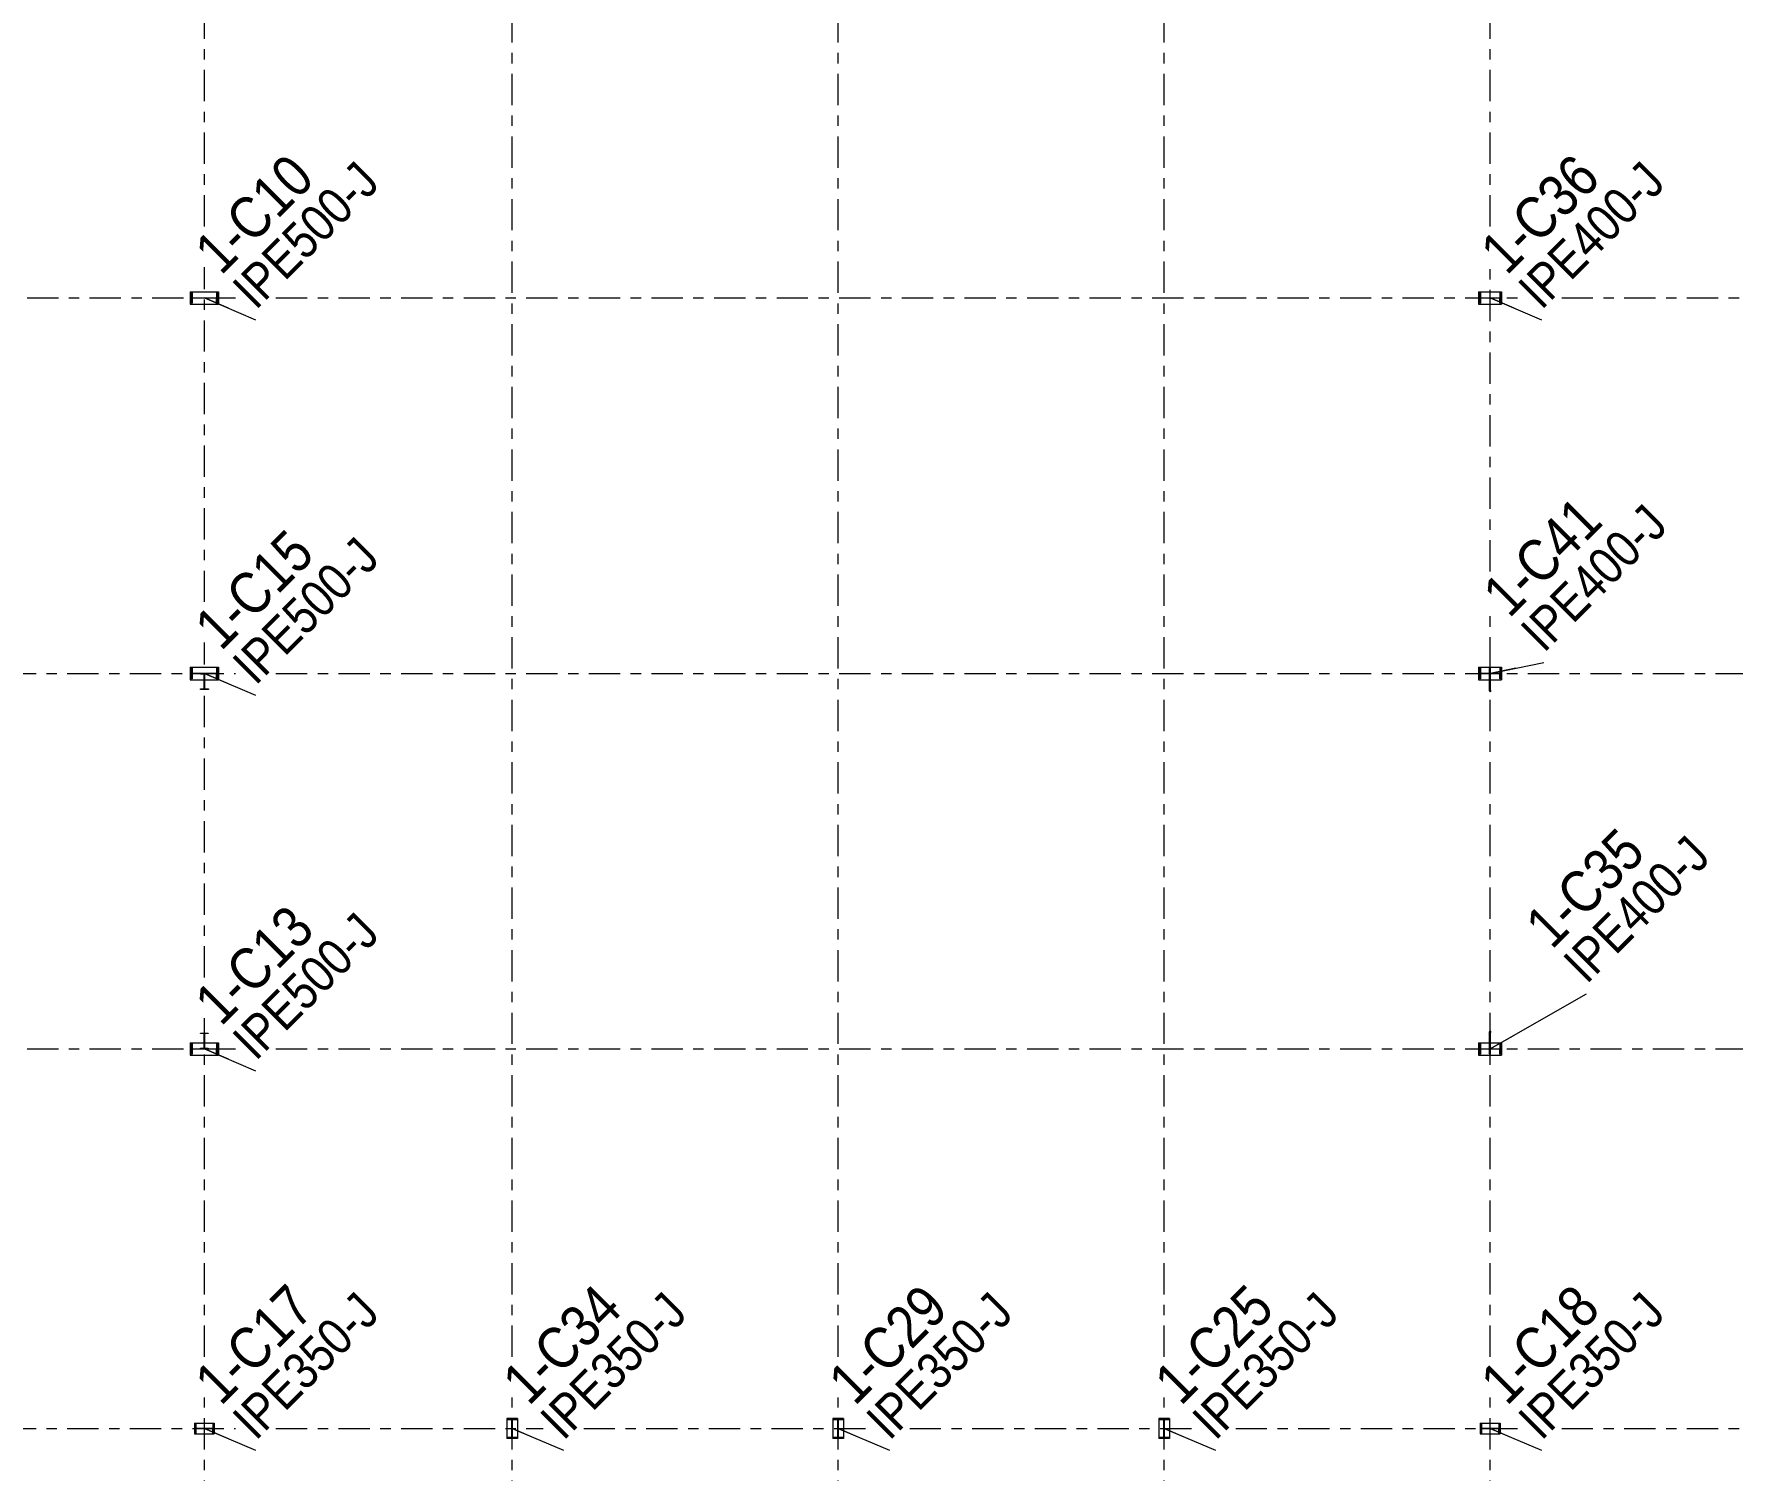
# Model space of a CAD drawing. Header units: millimetres. Extents: x -399 to 773, y -269 to 551.
# Drawn here: x -259.2 to -96.4, y 6 to 143.7 of the extents above; entities that cross this region are included whole.
import ezdxf

# ---------------------------------------------------------------- set-up
doc = ezdxf.new("R2010")
doc.units = ezdxf.units.MM
doc.linetypes.add('XKITLINE00', pattern=[0])
doc.linetypes.add('XKITLINE03', pattern=[6, 3, -1, 1, -1])
for name, color, linetype, lineweight in [('Part', 2, 'Continuous', 0), ('PartMark', 7, 'Continuous', 0), ('S-grid', 1, 'Continuous', 0)]:
    doc.layers.add(name, color=color, linetype=linetype, lineweight=lineweight)
doc.styles.add('ARIAL', font='ARIAL.TTF')

# ---------------------------------------------------------------- blocks, each defined once
blk = doc.blocks.new('*A36')
at = {"layer": 'Part'}
blk.add_hatch(color=3, dxfattribs=at).paths.add_polyline_path([(-243.22, 82.3), (-243.22, 82.35), (-242.47, 82.35), (-242.47, 82.3), (-242.83, 82.3), (-242.83, 80.89), (-242.47, 80.89), (-242.47, 80.85), (-243.22, 80.85), (-243.22, 80.89), (-242.87, 80.89), (-242.87, 82.3)], flags=17)
blk = doc.blocks.new('*A37')
at = {"layer": 'Part'}
blk.add_hatch(color=3, dxfattribs=at).paths.add_polyline_path([(-182.5375, 10.82), (-182.5375, 10.875), (-181.6625, 10.875), (-181.6625, 10.82), (-182.0825, 10.82), (-182.0825, 9.18), (-181.6625, 9.18), (-181.6625, 9.125), (-182.5375, 9.125), (-182.5375, 9.18), (-182.1175, 9.18), (-182.1175, 10.82)], flags=17)
blk = doc.blocks.new('*A38')
at = {"layer": 'Part'}
blk.add_hatch(color=3, dxfattribs=at).paths.add_polyline_path([(-213.7875, 10.82), (-213.7875, 10.875), (-212.9125, 10.875), (-212.9125, 10.82), (-213.3325, 10.82), (-213.3325, 9.18), (-212.9125, 9.18), (-212.9125, 9.125), (-213.7875, 9.125), (-213.7875, 9.18), (-213.3675, 9.18), (-213.3675, 10.82)], flags=17)
blk = doc.blocks.new('*A39')
at = {"layer": 'Part'}
blk.add_hatch(color=3, dxfattribs=at).paths.add_polyline_path([(-151.2875, 10.82), (-151.2875, 10.875), (-150.4125, 10.875), (-150.4125, 10.82), (-150.8325, 10.82), (-150.8325, 9.18), (-150.4125, 9.18), (-150.4125, 9.125), (-151.2875, 9.125), (-151.2875, 9.18), (-150.8675, 9.18), (-150.8675, 10.82)], flags=17)
blk = doc.blocks.new('*A40')
at = {"layer": 'Part'}
blk.add_hatch(color=3, dxfattribs=at).paths.add_polyline_path([(-241.68, 118.4), (-241.68, 118.875), (-241.6, 118.875), (-241.6, 117.875), (-241.68, 117.875), (-241.68, 118.35), (-244.02, 118.35), (-244.02, 117.875), (-244.1, 117.875), (-244.1, 118.875), (-244.02, 118.875), (-244.02, 118.4)], flags=17)
blk = doc.blocks.new('*A43')
at = {"layer": 'Part'}
blk.add_hatch(color=3, dxfattribs=at).paths.add_polyline_path([(-118.665, 46.395), (-118.665, 46.875), (-118.6, 46.875), (-118.6, 45.875), (-118.665, 45.875), (-118.665, 46.355), (-120.535, 46.355), (-120.535, 45.875), (-120.6, 45.875), (-120.6, 46.875), (-120.535, 46.875), (-120.535, 46.395)], flags=17)
blk = doc.blocks.new('*A44')
at = {"layer": 'Part'}
blk.add_hatch(color=3, dxfattribs=at).paths.add_polyline_path([(-118.78, 10.0175), (-118.78, 10.4375), (-118.725, 10.4375), (-118.725, 9.5625), (-118.78, 9.5625), (-118.78, 9.9825), (-120.42, 9.9825), (-120.42, 9.5625), (-120.475, 9.5625), (-120.475, 10.4375), (-120.42, 10.4375), (-120.42, 10.0175)], flags=17)
blk = doc.blocks.new('*A45')
at = {"layer": 'Part'}
blk.add_hatch(color=3, dxfattribs=at).paths.add_polyline_path([(-118.665, 82.395), (-118.665, 82.875), (-118.6, 82.875), (-118.6, 81.875), (-118.665, 81.875), (-118.665, 82.355), (-120.535, 82.355), (-120.535, 81.875), (-120.6, 81.875), (-120.6, 82.875), (-120.535, 82.875), (-120.535, 82.395)], flags=17)
blk = doc.blocks.new('*A46')
at = {"layer": 'Part'}
blk.add_hatch(color=3, dxfattribs=at).paths.add_polyline_path([(-119.6, 80.8), (-119.56, 80.78), (-119.55, 80.72), (-119.56, 80.66), (-119.6, 80.63), (-119.64, 80.66), (-119.65, 80.72), (-119.64, 80.78)], flags=17)
blk = doc.blocks.new('*A47')
at = {"layer": 'Part'}
blk.add_hatch(color=3, dxfattribs=at).paths.add_polyline_path([(-119.6, 48.12), (-119.56, 48.09), (-119.55, 48.03), (-119.56, 47.97), (-119.6, 47.95), (-119.64, 47.97), (-119.65, 48.03), (-119.64, 48.09)], flags=17)
blk = doc.blocks.new('*A48')
at = {"layer": 'Part'}
blk.add_hatch(color=3, dxfattribs=at).paths.add_polyline_path([(-118.665, 118.395), (-118.665, 118.875), (-118.6, 118.875), (-118.6, 117.875), (-118.665, 117.875), (-118.665, 118.355), (-120.535, 118.355), (-120.535, 117.875), (-120.6, 117.875), (-120.6, 118.875), (-120.535, 118.875), (-120.535, 118.395)], flags=17)
blk = doc.blocks.new('*A52')
at = {"layer": 'Part'}
blk.add_hatch(color=3, dxfattribs=at).paths.add_polyline_path([(-241.68, 46.4), (-241.68, 46.875), (-241.6, 46.875), (-241.6, 45.875), (-241.68, 45.875), (-241.68, 46.35), (-244.02, 46.35), (-244.02, 45.875), (-244.1, 45.875), (-244.1, 46.875), (-244.02, 46.875), (-244.02, 46.4)], flags=17)
blk = doc.blocks.new('*A53')
at = {"layer": 'Part'}
blk.add_hatch(color=3, dxfattribs=at).paths.add_polyline_path([(-241.68, 82.4), (-241.68, 82.875), (-241.6, 82.875), (-241.6, 81.875), (-241.68, 81.875), (-241.68, 82.35), (-244.02, 82.35), (-244.02, 81.875), (-244.1, 81.875), (-244.1, 82.875), (-244.02, 82.875), (-244.02, 82.4)], flags=17)
blk = doc.blocks.new('*A54')
at = {"layer": 'Part'}
blk.add_hatch(color=3, dxfattribs=at).paths.add_polyline_path([(-242.03, 10.0175), (-242.03, 10.4375), (-241.975, 10.4375), (-241.975, 9.5625), (-242.03, 9.5625), (-242.03, 9.9825), (-243.67, 9.9825), (-243.67, 9.5625), (-243.725, 9.5625), (-243.725, 10.4375), (-243.67, 10.4375), (-243.67, 10.0175)], flags=17)
blk = doc.blocks.new('*A56')
at = {"layer": 'Part'}
blk.add_hatch(color=3, dxfattribs=at).paths.add_polyline_path([(-243.225, 47.855), (-243.225, 47.9), (-242.475, 47.9), (-242.475, 47.855), (-242.83375, 47.855), (-242.83375, 46.445), (-242.475, 46.445), (-242.475, 46.4), (-243.225, 46.4), (-243.225, 46.445), (-242.86625, 46.445), (-242.86625, 47.855)], flags=17)
blk = doc.blocks.new('*A234')
at = {"layer": 'S-grid', "color": 1, "linetype": 'XKITLINE03', "lineweight": 0}
for p, q in [((-119.6, 125.23), (-119.6, 157.34)), ((-119.6, 92.15), (-119.6, 121.34)), ((-119.6, 16.86), (-119.6, 88.71)), ((-119.6, -10), (-119.6, 12.97))]:
    blk.add_line(p, q, dxfattribs=at)
blk = doc.blocks.new('*A235')
at = {"layer": 'S-grid', "color": 1, "linetype": 'XKITLINE03', "lineweight": 0}
for p, q in [((-150.85, 16.86), (-150.85, 214.03)), ((-150.85, -10), (-150.85, 12.97))]:
    blk.add_line(p, q, dxfattribs=at)
blk = doc.blocks.new('*A236')
at = {"layer": 'S-grid', "color": 1, "linetype": 'XKITLINE03', "lineweight": 0}
for p, q in [((-182.1, 16.86), (-182.1, 507.94)), ((-182.1, -10), (-182.1, 12.97))]:
    blk.add_line(p, q, dxfattribs=at)
blk = doc.blocks.new('*A237')
at = {"layer": 'S-grid', "color": 1, "linetype": 'XKITLINE03', "lineweight": 0}
for p, q in [((-213.35, 16.86), (-213.35, 507.94)), ((-213.35, -10), (-213.35, 12.97))]:
    blk.add_line(p, q, dxfattribs=at)
blk = doc.blocks.new('*A238')
at = {"layer": 'S-grid', "color": 1, "linetype": 'XKITLINE03', "lineweight": 0}
for p, q in [((-242.85, 125.23), (-242.85, 157.34)), ((-242.85, 89.23), (-242.85, 121.34)), ((-242.85, 53.23), (-242.85, 85.34)), ((-242.85, 16.86), (-242.85, 49.34)), ((-242.85, -10), (-242.85, 12.97))]:
    blk.add_line(p, q, dxfattribs=at)
blk = doc.blocks.new('*A282')
at = {"layer": 'S-grid', "color": 1, "linetype": 'XKITLINE03', "lineweight": 0}
for p, q in [((-337.85, 118.38), (-239.88, 118.38)), ((-235.99, 118.38), (-116.63, 118.38)), ((-112.74, 118.38), (6.24, 118.38))]:
    blk.add_line(p, q, dxfattribs=at)
blk = doc.blocks.new('*A283')
at = {"layer": 'S-grid', "color": 1, "linetype": 'XKITLINE03', "lineweight": 0}
for p, q in [((-285.99, 82.38), (-239.88, 82.38)), ((-235.99, 82.38), (6.62, 82.38))]:
    blk.add_line(p, q, dxfattribs=at)
blk = doc.blocks.new('*A284')
at = {"layer": 'S-grid', "color": 1, "linetype": 'XKITLINE03', "lineweight": 0}
for p, q in [((-337.85, 46.38), (-239.88, 46.38)), ((-235.99, 46.38), (23.65, 46.38))]:
    blk.add_line(p, q, dxfattribs=at)
blk = doc.blocks.new('*A285')
at = {"layer": 'S-grid', "color": 1, "linetype": 'XKITLINE03', "lineweight": 0}
for p, q in [((-285.99, 10), (-239.88, 10)), ((-235.99, 10), (-210.38, 10)), ((-206.49, 10), (-179.13, 10)), ((-175.24, 10), (-147.88, 10)), ((-143.99, 10), (-116.63, 10)), ((-112.74, 10), (-85.38, 10))]:
    blk.add_line(p, q, dxfattribs=at)
blk = doc.blocks.new('*A319')
at = {"layer": 'Part', "color": 2, "linetype": 'XKITLINE00', "lineweight": 0}
for p, q in [((-243.225, 47.855), (-243.225, 47.9)), ((-243.225, 47.9), (-242.475, 47.9)), ((-242.86625, 47.855), (-243.225, 47.855)), ((-242.86625, 46.445), (-242.86625, 47.855)), ((-242.475, 47.855), (-242.83375, 47.855)), ((-242.83375, 47.855), (-242.83375, 46.445)), ((-242.475, 47.9), (-242.475, 47.855)), ((-243.225, 46.4), (-243.225, 46.445)), ((-243.225, 46.445), (-242.86625, 46.445)), ((-242.475, 46.4), (-243.225, 46.4)), ((-242.83375, 46.445), (-242.475, 46.445)), ((-242.475, 46.445), (-242.475, 46.4))]:
    blk.add_line(p, q, dxfattribs=at)
blk = doc.blocks.new('*A320')
at = {"layer": 'Part', "color": 2, "linetype": 'XKITLINE00', "lineweight": 0}
for p, q in [((-243.8, 10.5), (-243.8, 9.5)), ((-243.8, 10.5), (-241.9, 10.5)), ((-241.9, 10.5), (-241.9, 9.5)), ((-243.8, 9.5), (-241.9, 9.5))]:
    blk.add_line(p, q, dxfattribs=at)
blk = doc.blocks.new('*A321')
at = {"layer": 'Part', "color": 2, "linetype": 'XKITLINE00', "lineweight": 0}
for p, q in [((-244.2, 46.975), (-244.2, 45.775)), ((-244.2, 46.975), (-242.86625, 46.975)), ((-244.2, 45.775), (-241.5, 45.775)), ((-242.83375, 46.975), (-241.5, 46.975)), ((-241.5, 46.975), (-241.5, 45.775))]:
    blk.add_line(p, q, dxfattribs=at)
blk = doc.blocks.new('*A323')
at = {"layer": 'Part', "color": 2, "linetype": 'XKITLINE00', "lineweight": 0}
for p, q in [((-243.22, 82.3), (-243.22, 82.35)), ((-243.22, 82.35), (-242.47, 82.35)), ((-242.87, 82.3), (-243.22, 82.3)), ((-242.87, 80.89), (-242.87, 82.3)), ((-242.47, 82.3), (-242.83, 82.3)), ((-242.83, 82.3), (-242.83, 80.89)), ((-242.47, 82.35), (-242.47, 82.3)), ((-243.22, 80.85), (-243.22, 80.89)), ((-243.22, 80.89), (-242.87, 80.89)), ((-242.47, 80.85), (-243.22, 80.85)), ((-242.83, 80.89), (-242.47, 80.89)), ((-242.47, 80.89), (-242.47, 80.85))]:
    blk.add_line(p, q, dxfattribs=at)
blk = doc.blocks.new('*A324')
at = {"layer": 'Part', "color": 2, "linetype": 'XKITLINE00', "lineweight": 0}
for p, q in [((-244.2, 82.975), (-244.2, 81.775)), ((-244.2, 82.975), (-241.5, 82.975)), ((-244.2, 81.775), (-242.86625, 81.775)), ((-242.83375, 81.775), (-241.5, 81.775)), ((-241.5, 82.975), (-241.5, 81.775))]:
    blk.add_line(p, q, dxfattribs=at)
blk = doc.blocks.new('*A325')
at = {"layer": 'Part', "color": 2, "linetype": 'XKITLINE00', "lineweight": 0}
for p, q in [((-182.5375, 10.82), (-182.5375, 10.875)), ((-182.5375, 10.875), (-181.6625, 10.875)), ((-182.1175, 10.82), (-182.5375, 10.82)), ((-182.1175, 9.18), (-182.1175, 10.82)), ((-181.6625, 10.82), (-182.0825, 10.82)), ((-182.0825, 10.82), (-182.0825, 9.18)), ((-181.6625, 10.875), (-181.6625, 10.82)), ((-182.5375, 9.125), (-182.5375, 9.18)), ((-182.5375, 9.18), (-182.1175, 9.18)), ((-181.6625, 9.125), (-182.5375, 9.125)), ((-182.0825, 9.18), (-181.6625, 9.18)), ((-181.6625, 9.18), (-181.6625, 9.125))]:
    blk.add_line(p, q, dxfattribs=at)
blk = doc.blocks.new('*A326')
at = {"layer": 'Part', "color": 2, "linetype": 'XKITLINE00', "lineweight": 0}
for p, q in [((-213.7875, 10.82), (-213.7875, 10.875)), ((-213.7875, 10.875), (-212.9125, 10.875)), ((-213.3675, 10.82), (-213.7875, 10.82)), ((-213.3675, 9.18), (-213.3675, 10.82)), ((-212.9125, 10.82), (-213.3325, 10.82)), ((-213.3325, 10.82), (-213.3325, 9.18)), ((-212.9125, 10.875), (-212.9125, 10.82)), ((-213.7875, 9.125), (-213.7875, 9.18)), ((-213.7875, 9.18), (-213.3675, 9.18)), ((-212.9125, 9.125), (-213.7875, 9.125)), ((-213.3325, 9.18), (-212.9125, 9.18)), ((-212.9125, 9.18), (-212.9125, 9.125))]:
    blk.add_line(p, q, dxfattribs=at)
blk = doc.blocks.new('*A327')
at = {"layer": 'Part', "color": 2, "linetype": 'XKITLINE00', "lineweight": 0}
for p, q in [((-151.2875, 10.82), (-151.2875, 10.875)), ((-151.2875, 10.875), (-150.4125, 10.875)), ((-150.8675, 10.82), (-151.2875, 10.82)), ((-150.8675, 9.18), (-150.8675, 10.82)), ((-150.4125, 10.82), (-150.8325, 10.82)), ((-150.8325, 10.82), (-150.8325, 9.18)), ((-150.4125, 10.875), (-150.4125, 10.82)), ((-151.2875, 9.125), (-151.2875, 9.18)), ((-151.2875, 9.18), (-150.8675, 9.18)), ((-150.4125, 9.125), (-151.2875, 9.125)), ((-150.8325, 9.18), (-150.4125, 9.18)), ((-150.4125, 9.18), (-150.4125, 9.125))]:
    blk.add_line(p, q, dxfattribs=at)
blk = doc.blocks.new('*A328')
at = {"layer": 'Part', "color": 2, "linetype": 'XKITLINE00', "lineweight": 0}
for p, q in [((-212.85, 10.95), (-213.85, 10.95)), ((-213.85, 10.95), (-213.85, 9.05)), ((-212.85, 10.95), (-212.85, 9.05)), ((-212.85, 9.05), (-213.85, 9.05))]:
    blk.add_line(p, q, dxfattribs=at)
blk = doc.blocks.new('*A329')
at = {"layer": 'Part', "color": 2, "linetype": 'XKITLINE00', "lineweight": 0}
for p, q in [((-181.6, 10.95), (-182.6, 10.95)), ((-182.6, 10.95), (-182.6, 9.05)), ((-181.6, 10.95), (-181.6, 9.05)), ((-181.6, 9.05), (-182.6, 9.05))]:
    blk.add_line(p, q, dxfattribs=at)
blk = doc.blocks.new('*A330')
at = {"layer": 'Part', "color": 2, "linetype": 'XKITLINE00', "lineweight": 0}
for p, q in [((-150.35, 10.95), (-151.35, 10.95)), ((-151.35, 10.95), (-151.35, 9.05)), ((-150.35, 10.95), (-150.35, 9.05)), ((-150.35, 9.05), (-151.35, 9.05))]:
    blk.add_line(p, q, dxfattribs=at)
blk = doc.blocks.new('*A331')
at = {"layer": 'Part', "color": 2, "linetype": 'XKITLINE00', "lineweight": 0}
for p, q in [((-244.1, 117.875), (-244.1, 118.875)), ((-244.1, 118.875), (-244.02, 118.875)), ((-244.02, 118.875), (-244.02, 118.4)), ((-241.6, 118.875), (-241.68, 118.875)), ((-241.68, 118.875), (-241.68, 118.4)), ((-241.6, 118.875), (-241.6, 117.875)), ((-244.02, 117.875), (-244.1, 117.875)), ((-244.02, 118.4), (-241.68, 118.4)), ((-241.68, 118.35), (-244.02, 118.35)), ((-244.02, 118.35), (-244.02, 117.875)), ((-241.68, 117.875), (-241.68, 118.35)), ((-241.6, 117.875), (-241.68, 117.875))]:
    blk.add_line(p, q, dxfattribs=at)
blk = doc.blocks.new('*A333')
at = {"layer": 'Part', "color": 2, "linetype": 'XKITLINE00', "lineweight": 0}
for p, q in [((-244.2, 118.975), (-244.2, 117.775)), ((-244.2, 118.975), (-241.5, 118.975)), ((-241.5, 118.975), (-241.5, 117.775)), ((-244.2, 117.775), (-241.5, 117.775))]:
    blk.add_line(p, q, dxfattribs=at)
blk = doc.blocks.new('*A336')
at = {"layer": 'Part', "color": 2, "linetype": 'XKITLINE00', "lineweight": 0}
for p, q in [((-120.6, 45.875), (-120.6, 46.875)), ((-120.6, 46.875), (-120.535, 46.875)), ((-120.535, 45.875), (-120.6, 45.875)), ((-120.535, 46.875), (-120.535, 46.395)), ((-120.535, 46.395), (-118.665, 46.395)), ((-118.665, 46.355), (-120.535, 46.355)), ((-120.535, 46.355), (-120.535, 45.875)), ((-118.6, 46.875), (-118.665, 46.875)), ((-118.665, 46.875), (-118.665, 46.395)), ((-118.665, 45.875), (-118.665, 46.355)), ((-118.6, 45.875), (-118.665, 45.875)), ((-118.6, 46.875), (-118.6, 45.875))]:
    blk.add_line(p, q, dxfattribs=at)
blk = doc.blocks.new('*A337')
at = {"layer": 'Part', "color": 2, "linetype": 'XKITLINE00', "lineweight": 0}
for p, q in [((-120.475, 9.5625), (-120.475, 10.4375)), ((-120.475, 10.4375), (-120.42, 10.4375)), ((-120.42, 10.4375), (-120.42, 10.0175)), ((-120.42, 10.0175), (-118.78, 10.0175)), ((-118.78, 9.9825), (-120.42, 9.9825)), ((-120.42, 9.9825), (-120.42, 9.5625)), ((-118.725, 10.4375), (-118.78, 10.4375)), ((-118.78, 10.4375), (-118.78, 10.0175)), ((-118.78, 9.5625), (-118.78, 9.9825)), ((-118.725, 10.4375), (-118.725, 9.5625)), ((-120.42, 9.5625), (-120.475, 9.5625)), ((-118.725, 9.5625), (-118.78, 9.5625))]:
    blk.add_line(p, q, dxfattribs=at)
blk = doc.blocks.new('*A338')
at = {"layer": 'Part', "color": 2, "linetype": 'XKITLINE00', "lineweight": 0}
for p, q in [((-120.6, 81.875), (-120.6, 82.875)), ((-120.6, 82.875), (-120.535, 82.875)), ((-120.535, 81.875), (-120.6, 81.875)), ((-120.535, 82.875), (-120.535, 82.395)), ((-120.535, 82.395), (-118.665, 82.395)), ((-118.665, 82.355), (-120.535, 82.355)), ((-120.535, 82.355), (-120.535, 81.875)), ((-118.6, 82.875), (-118.665, 82.875)), ((-118.665, 82.875), (-118.665, 82.395)), ((-118.665, 81.875), (-118.665, 82.355)), ((-118.6, 81.875), (-118.665, 81.875)), ((-118.6, 82.875), (-118.6, 81.875))]:
    blk.add_line(p, q, dxfattribs=at)
blk = doc.blocks.new('*A339')
at = {"layer": 'Part', "color": 2, "linetype": 'XKITLINE00', "lineweight": 0}
for p, q in [((-119.64, 82.88), (-119.65, 82.85)), ((-119.65, 82.39), (-119.65, 82.85)), ((-119.65, 80.72), (-119.65, 82.36)), ((-119.6, 82.88), (-119.64, 82.88)), ((-119.56, 82.88), (-119.6, 82.88)), ((-119.55, 82.85), (-119.56, 82.88)), ((-119.55, 82.39), (-119.55, 82.85)), ((-119.55, 80.72), (-119.55, 82.36)), ((-119.65, 80.72), (-119.64, 80.78)), ((-119.64, 80.66), (-119.65, 80.72)), ((-119.64, 80.78), (-119.6, 80.8)), ((-119.6, 80.63), (-119.64, 80.66)), ((-119.6, 80.8), (-119.56, 80.78)), ((-119.56, 80.66), (-119.6, 80.63)), ((-119.56, 80.78), (-119.55, 80.72)), ((-119.55, 80.72), (-119.56, 80.66))]:
    blk.add_line(p, q, dxfattribs=at)
blk = doc.blocks.new('*A340')
at = {"layer": 'Part', "color": 2, "linetype": 'XKITLINE00', "lineweight": 0}
for p, q in [((-119.65, 48.03), (-119.64, 48.09)), ((-119.64, 47.97), (-119.65, 48.03)), ((-119.65, 46.4), (-119.65, 48.03)), ((-119.64, 48.09), (-119.6, 48.12)), ((-119.6, 47.95), (-119.64, 47.97)), ((-119.6, 48.12), (-119.56, 48.09)), ((-119.56, 47.97), (-119.6, 47.95)), ((-119.56, 48.09), (-119.55, 48.03)), ((-119.55, 48.03), (-119.56, 47.97)), ((-119.55, 46.4), (-119.55, 48.03)), ((-119.65, 45.9), (-119.65, 46.35)), ((-119.65, 45.9), (-119.64, 45.87)), ((-119.64, 45.87), (-119.6, 45.87)), ((-119.6, 45.87), (-119.56, 45.87)), ((-119.56, 45.87), (-119.55, 45.9)), ((-119.55, 45.9), (-119.55, 46.35))]:
    blk.add_line(p, q, dxfattribs=at)
blk = doc.blocks.new('*A341')
at = {"layer": 'Part', "color": 2, "linetype": 'XKITLINE00', "lineweight": 0}
for p, q in [((-120.55, 10.5), (-120.55, 9.5)), ((-120.55, 10.5), (-118.65, 10.5)), ((-118.65, 10.5), (-118.65, 9.5)), ((-120.55, 9.5), (-118.65, 9.5))]:
    blk.add_line(p, q, dxfattribs=at)
blk = doc.blocks.new('*A342')
at = {"layer": 'Part', "color": 2, "linetype": 'XKITLINE00', "lineweight": 0}
for p, q in [((-120.7, 46.975), (-120.7, 45.775)), ((-120.7, 46.975), (-119.65, 46.975)), ((-120.7, 45.775), (-118.5, 45.775)), ((-119.55, 46.975), (-118.5, 46.975)), ((-118.5, 46.975), (-118.5, 45.775))]:
    blk.add_line(p, q, dxfattribs=at)
blk = doc.blocks.new('*A343')
at = {"layer": 'Part', "color": 2, "linetype": 'XKITLINE00', "lineweight": 0}
for p, q in [((-120.7, 82.975), (-120.7, 81.775)), ((-120.7, 82.975), (-118.5, 82.975)), ((-120.7, 81.775), (-119.65, 81.775)), ((-119.55, 81.775), (-118.5, 81.775)), ((-118.5, 82.975), (-118.5, 81.775))]:
    blk.add_line(p, q, dxfattribs=at)
blk = doc.blocks.new('*A344')
at = {"layer": 'Part', "color": 2, "linetype": 'XKITLINE00', "lineweight": 0}
for p, q in [((-120.6, 117.875), (-120.6, 118.875)), ((-120.6, 118.875), (-120.535, 118.875)), ((-120.535, 118.875), (-120.535, 118.395)), ((-118.6, 118.875), (-118.665, 118.875)), ((-118.665, 118.875), (-118.665, 118.395)), ((-118.6, 118.875), (-118.6, 117.875)), ((-120.535, 117.875), (-120.6, 117.875)), ((-120.535, 118.395), (-118.665, 118.395)), ((-118.665, 118.355), (-120.535, 118.355)), ((-120.535, 118.355), (-120.535, 117.875)), ((-118.665, 117.875), (-118.665, 118.355)), ((-118.6, 117.875), (-118.665, 117.875))]:
    blk.add_line(p, q, dxfattribs=at)
blk = doc.blocks.new('*A346')
at = {"layer": 'Part', "color": 2, "linetype": 'XKITLINE00', "lineweight": 0}
for p, q in [((-120.7, 118.975), (-120.7, 117.775)), ((-120.7, 118.975), (-118.5, 118.975)), ((-118.5, 118.975), (-118.5, 117.775)), ((-120.7, 117.775), (-118.5, 117.775))]:
    blk.add_line(p, q, dxfattribs=at)
blk = doc.blocks.new('*A355')
at = {"layer": 'Part', "color": 2, "linetype": 'XKITLINE00', "lineweight": 0}
for p, q in [((-244.1, 45.875), (-244.1, 46.875)), ((-244.1, 46.875), (-244.02, 46.875)), ((-244.02, 45.875), (-244.1, 45.875)), ((-244.02, 46.875), (-244.02, 46.4)), ((-244.02, 46.4), (-241.68, 46.4)), ((-241.68, 46.35), (-244.02, 46.35)), ((-244.02, 46.35), (-244.02, 45.875)), ((-241.6, 46.875), (-241.68, 46.875)), ((-241.68, 46.875), (-241.68, 46.4)), ((-241.68, 45.875), (-241.68, 46.35)), ((-241.6, 45.875), (-241.68, 45.875)), ((-241.6, 46.875), (-241.6, 45.875))]:
    blk.add_line(p, q, dxfattribs=at)
blk = doc.blocks.new('*A356')
at = {"layer": 'Part', "color": 2, "linetype": 'XKITLINE00', "lineweight": 0}
for p, q in [((-244.1, 81.875), (-244.1, 82.875)), ((-244.1, 82.875), (-244.02, 82.875)), ((-244.02, 81.875), (-244.1, 81.875)), ((-244.02, 82.875), (-244.02, 82.4)), ((-244.02, 82.4), (-241.68, 82.4)), ((-241.68, 82.35), (-244.02, 82.35)), ((-244.02, 82.35), (-244.02, 81.875)), ((-241.6, 82.875), (-241.68, 82.875)), ((-241.68, 82.875), (-241.68, 82.4)), ((-241.68, 81.875), (-241.68, 82.35)), ((-241.6, 81.875), (-241.68, 81.875)), ((-241.6, 82.875), (-241.6, 81.875))]:
    blk.add_line(p, q, dxfattribs=at)
blk = doc.blocks.new('*A357')
at = {"layer": 'Part', "color": 2, "linetype": 'XKITLINE00', "lineweight": 0}
for p, q in [((-243.725, 9.5625), (-243.725, 10.4375)), ((-243.725, 10.4375), (-243.67, 10.4375)), ((-243.67, 10.4375), (-243.67, 10.0175)), ((-243.67, 10.0175), (-242.03, 10.0175)), ((-242.03, 9.9825), (-243.67, 9.9825)), ((-243.67, 9.9825), (-243.67, 9.5625)), ((-241.975, 10.4375), (-242.03, 10.4375)), ((-242.03, 10.4375), (-242.03, 10.0175)), ((-242.03, 9.5625), (-242.03, 9.9825)), ((-241.975, 10.4375), (-241.975, 9.5625)), ((-243.67, 9.5625), (-243.725, 9.5625)), ((-241.975, 9.5625), (-242.03, 9.5625))]:
    blk.add_line(p, q, dxfattribs=at)
blk = doc.blocks.new('*A682')
at = {"layer": 'PartMark', "color": 7, "linetype": 'XKITLINE00', "lineweight": 0}
for p, q in [((-242.85, 82.38), (-237.94, 80.29)), ((-240.55, 81.4), (-242.85, 82.38))]:
    blk.add_line(p, q, dxfattribs=at)
at = {"layer": 'PartMark', "color": 3, "style": 'ARIAL', "width": 0.85}
blk.add_text('1-C15', height=4, rotation=45.0001, dxfattribs=at).set_placement((-241.26, 84.46))
at = {"layer": 'PartMark', "color": 7, "style": 'ARIAL', "width": 0.85}
blk.add_text('IPE500-J', height=3.5, rotation=45.0001, dxfattribs=at).set_placement((-237.94, 81.14))
blk = doc.blocks.new('*A684')
at = {"layer": 'PartMark', "color": 7, "linetype": 'XKITLINE00', "lineweight": 0}
for p, q in [((-119.6, 82.38), (-114.46, 83.43)), ((-117.15, 82.88), (-119.6, 82.38))]:
    blk.add_line(p, q, dxfattribs=at)
at = {"layer": 'PartMark', "color": 3, "style": 'ARIAL', "width": 0.85}
blk.add_text('1-C41', height=4, rotation=45.0001, dxfattribs=at).set_placement((-117.78, 87.6))
at = {"layer": 'PartMark', "color": 7, "style": 'ARIAL', "width": 0.85}
blk.add_text('IPE400-J', height=3.5, rotation=45.0001, dxfattribs=at).set_placement((-114.46, 84.28))
blk = doc.blocks.new('*A687')
at = {"layer": 'PartMark', "color": 7, "linetype": 'XKITLINE00', "lineweight": 0}
for p, q in [((-242.85, 46.38), (-237.94, 44.29)), ((-240.55, 45.4), (-242.85, 46.38))]:
    blk.add_line(p, q, dxfattribs=at)
at = {"layer": 'PartMark', "color": 3, "style": 'ARIAL', "width": 0.85}
blk.add_text('1-C13', height=4, rotation=45.0001, dxfattribs=at).set_placement((-241.26, 48.46))
at = {"layer": 'PartMark', "color": 7, "style": 'ARIAL', "width": 0.85}
blk.add_text('IPE500-J', height=3.5, rotation=45.0001, dxfattribs=at).set_placement((-237.94, 45.14))
blk = doc.blocks.new('*A689')
at = {"layer": 'PartMark', "color": 7, "linetype": 'XKITLINE00', "lineweight": 0}
for p, q in [((-242.85, 10), (-237.94, 7.91)), ((-240.55, 9.02), (-242.85, 10))]:
    blk.add_line(p, q, dxfattribs=at)
at = {"layer": 'PartMark', "color": 3, "style": 'ARIAL', "width": 0.85}
blk.add_text('1-C17', height=4, rotation=45.0001, dxfattribs=at).set_placement((-241.26, 12.09))
at = {"layer": 'PartMark', "color": 7, "style": 'ARIAL', "width": 0.85}
blk.add_text('IPE350-J', height=3.5, rotation=45.0001, dxfattribs=at).set_placement((-237.94, 8.76))
blk = doc.blocks.new('*A693')
at = {"layer": 'PartMark', "color": 7, "linetype": 'XKITLINE00', "lineweight": 0}
for p, q in [((-242.85, 118.38), (-237.94, 116.29)), ((-240.55, 117.4), (-242.85, 118.38))]:
    blk.add_line(p, q, dxfattribs=at)
at = {"layer": 'PartMark', "color": 3, "style": 'ARIAL', "width": 0.85}
blk.add_text('1-C10', height=4, rotation=45.0001, dxfattribs=at).set_placement((-241.26, 120.46))
at = {"layer": 'PartMark', "color": 7, "style": 'ARIAL', "width": 0.85}
blk.add_text('IPE500-J', height=3.5, rotation=45.0001, dxfattribs=at).set_placement((-237.94, 117.14))
blk = doc.blocks.new('*A696')
at = {"layer": 'PartMark', "color": 7, "linetype": 'XKITLINE00', "lineweight": 0}
for p, q in [((-150.85, 10), (-145.94, 7.91)), ((-148.55, 9.02), (-150.85, 10))]:
    blk.add_line(p, q, dxfattribs=at)
at = {"layer": 'PartMark', "color": 3, "style": 'ARIAL', "width": 0.85}
blk.add_text('1-C25', height=4, rotation=45.0001, dxfattribs=at).set_placement((-149.26, 12.09))
at = {"layer": 'PartMark', "color": 7, "style": 'ARIAL', "width": 0.85}
blk.add_text('IPE350-J', height=3.5, rotation=45.0001, dxfattribs=at).set_placement((-145.94, 8.76))
blk = doc.blocks.new('*A697')
at = {"layer": 'PartMark', "color": 7, "linetype": 'XKITLINE00', "lineweight": 0}
for p, q in [((-213.35, 10), (-208.44, 7.91)), ((-211.05, 9.02), (-213.35, 10))]:
    blk.add_line(p, q, dxfattribs=at)
at = {"layer": 'PartMark', "color": 3, "style": 'ARIAL', "width": 0.85}
blk.add_text('1-C34', height=4, rotation=45.0001, dxfattribs=at).set_placement((-211.76, 12.09))
at = {"layer": 'PartMark', "color": 7, "style": 'ARIAL', "width": 0.85}
blk.add_text('IPE350-J', height=3.5, rotation=45.0001, dxfattribs=at).set_placement((-208.44, 8.76))
blk = doc.blocks.new('*A698')
at = {"layer": 'PartMark', "color": 7, "linetype": 'XKITLINE00', "lineweight": 0}
for p, q in [((-182.1, 10), (-177.19, 7.91)), ((-179.8, 9.02), (-182.1, 10))]:
    blk.add_line(p, q, dxfattribs=at)
at = {"layer": 'PartMark', "color": 3, "style": 'ARIAL', "width": 0.85}
blk.add_text('1-C29', height=4, rotation=45.0001, dxfattribs=at).set_placement((-180.51, 12.09))
at = {"layer": 'PartMark', "color": 7, "style": 'ARIAL', "width": 0.85}
blk.add_text('IPE350-J', height=3.5, rotation=45.0001, dxfattribs=at).set_placement((-177.19, 8.76))
blk = doc.blocks.new('*A699')
at = {"layer": 'PartMark', "color": 7, "linetype": 'XKITLINE00', "lineweight": 0}
for p, q in [((-119.6, 46.38), (-110.37, 51.67)), ((-117.43, 47.62), (-119.6, 46.38))]:
    blk.add_line(p, q, dxfattribs=at)
at = {"layer": 'PartMark', "color": 3, "style": 'ARIAL', "width": 0.85}
blk.add_text('1-C35', height=4, rotation=45.0001, dxfattribs=at).set_placement((-113.69, 55.84))
at = {"layer": 'PartMark', "color": 7, "style": 'ARIAL', "width": 0.85}
blk.add_text('IPE400-J', height=3.5, rotation=45.0001, dxfattribs=at).set_placement((-110.37, 52.52))
blk = doc.blocks.new('*A700')
at = {"layer": 'PartMark', "color": 7, "linetype": 'XKITLINE00', "lineweight": 0}
for p, q in [((-119.6, 10), (-114.69, 7.91)), ((-117.3, 9.02), (-119.6, 10))]:
    blk.add_line(p, q, dxfattribs=at)
at = {"layer": 'PartMark', "color": 3, "style": 'ARIAL', "width": 0.85}
blk.add_text('1-C18', height=4, rotation=45.0001, dxfattribs=at).set_placement((-118.01, 12.09))
at = {"layer": 'PartMark', "color": 7, "style": 'ARIAL', "width": 0.85}
blk.add_text('IPE350-J', height=3.5, rotation=45.0001, dxfattribs=at).set_placement((-114.69, 8.76))
blk = doc.blocks.new('*A703')
at = {"layer": 'PartMark', "color": 7, "linetype": 'XKITLINE00', "lineweight": 0}
for p, q in [((-119.6, 118.38), (-114.69, 116.29)), ((-117.3, 117.4), (-119.6, 118.38))]:
    blk.add_line(p, q, dxfattribs=at)
at = {"layer": 'PartMark', "color": 3, "style": 'ARIAL', "width": 0.85}
blk.add_text('1-C36', height=4, rotation=45.0001, dxfattribs=at).set_placement((-118.01, 120.46))
at = {"layer": 'PartMark', "color": 7, "style": 'ARIAL', "width": 0.85}
blk.add_text('IPE400-J', height=3.5, rotation=45.0001, dxfattribs=at).set_placement((-114.69, 117.14))

msp = doc.modelspace()

# ---------------------------------------------------------------- block references
at = {"lineweight": 0}
for name in ['*A238', '*A237', '*A236', '*A235', '*A234', '*A282', '*A333', '*A40', '*A331', '*A346', '*A48', '*A344', '*A283', '*A324', '*A53', '*A356', '*A36', '*A323', '*A343', '*A45', '*A338', '*A339', '*A46', '*A284', '*A56', '*A319', '*A47', '*A340', '*A321', '*A52', '*A355', '*A342', '*A43', '*A336', '*A285', '*A320', '*A54', '*A357', '*A328', '*A38', '*A326', '*A329', '*A37', '*A325', '*A330', '*A39', '*A327', '*A341', '*A44', '*A337']:
    msp.add_blockref(name, (0, 0), dxfattribs=at)
at = {"layer": 'PartMark', "lineweight": 0}
for name in ['*A693', '*A703', '*A684', '*A682', '*A699', '*A687', '*A689', '*A697', '*A698', '*A696', '*A700']:
    msp.add_blockref(name, (0, 0), dxfattribs=at)

doc.saveas('drawing.dxf')
